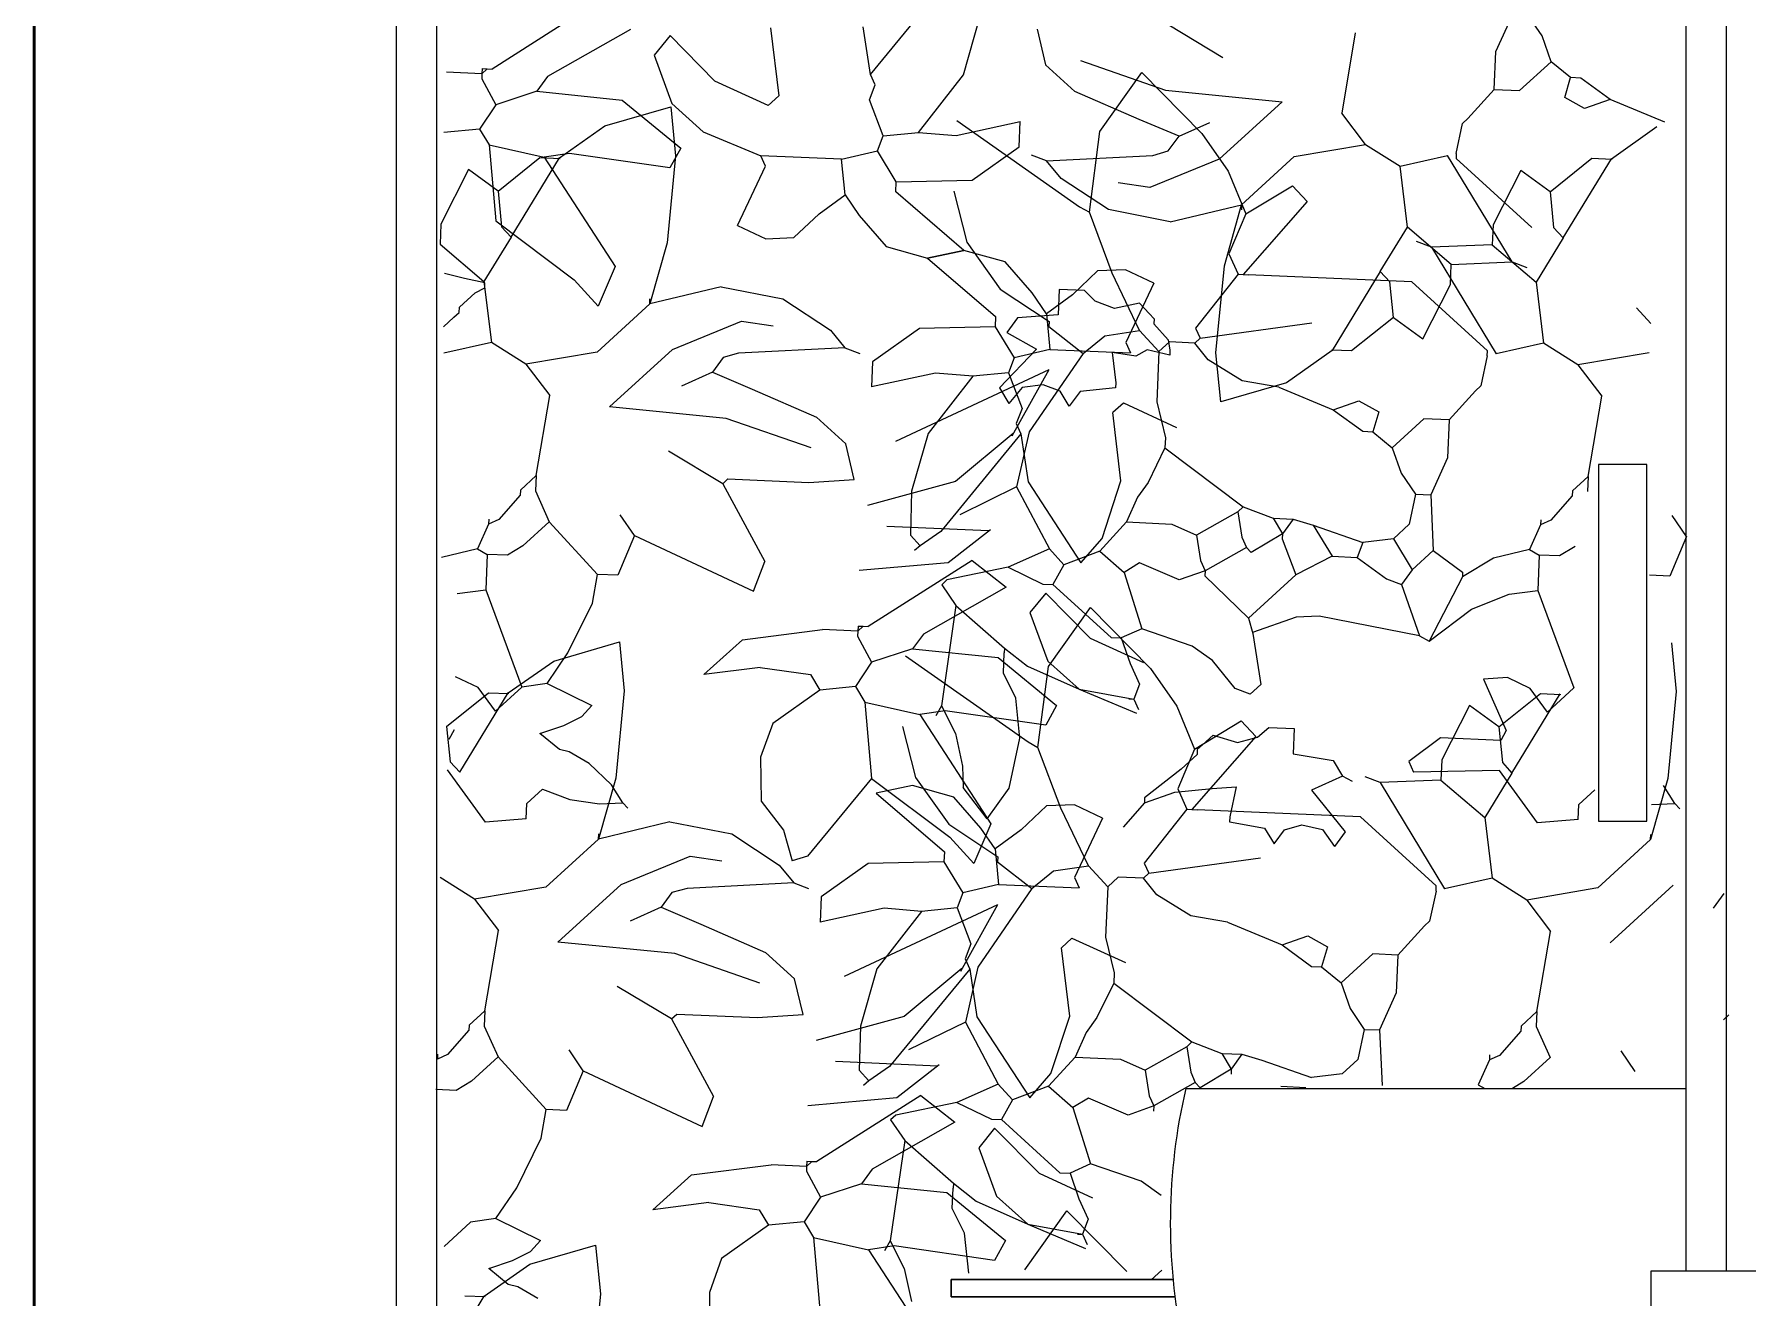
# Model space of a CAD drawing. Header units: inches. Extents: x 2960 to 8891, y 1487 to 4457.
# Drawn here: x 7860.4 to 7968.8, y 2805.9 to 2885.9 of the extents above; entities that cross this region are included whole.
import ezdxf

# ---------------------------------------------------------------- set-up
doc = ezdxf.new("R2010")
doc.units = ezdxf.units.IN
doc.header["$MEASUREMENT"] = 0
for name, color, linetype, lineweight in [('A-ELEV-PATT', 8, 'Continuous', 18), ('A-FURN', 8, 'Continuous', 20), ('A-WALL-FULL', 7, 'Continuous', 50)]:
    doc.layers.add(name, color=color, linetype=linetype, lineweight=lineweight)
doc.layers.add('VERDE_siepe', color=96, linetype='Continuous')

msp = doc.modelspace()

# ---------------------------------------------------------------- linework, layer by layer
at = {"layer": 'A-ELEV-PATT'}
for p, q in [((7962.39, 2858.64), (7959.34, 2858.64)), ((7959.34, 2858.64), (7959.34, 2836.07)), ((7962.39, 2836.07), (7962.39, 2858.64)), ((7959.34, 2836.07), (7962.39, 2836.07))]:
    msp.add_line(p, q, dxfattribs=at)
at = {"layer": 'A-FURN'}
for p, q in [((7883.32, 2733.41), (7883.32, 2943.93)), ((7967.43, 2807.62), (7967.43, 2943.93)), ((7885.87, 2733.41), (7885.87, 2941.38)), ((7964.88, 2807.62), (7964.88, 2941.38))]:
    msp.add_line(p, q, dxfattribs=at)
at = {"layer": 'A-FURN', "lineweight": 0}
for p, q in [((7918.4, 2805.97), (7918.4, 2807.07)), ((7918.4, 2807.07), (7932.45, 2807.07)), ((7918.4, 2807.07), (7918.4, 2805.97)), ((7932.45, 2807.07), (7918.4, 2807.07)), ((7932.57, 2805.97), (7918.4, 2805.97)), ((7918.4, 2805.97), (7932.57, 2805.97))]:
    msp.add_line(p, q, dxfattribs=at)
at = {"layer": 'A-FURN'}
msp.add_lwpolyline([(7964.88, 2802.83, -0.001496), (7933.07, 2803.01, -0.109257), (7933.26, 2819.16)], format="xyb", dxfattribs=at)
for points in [[(7933.26, 2819.16), (7964.88, 2819.16)], [(8015.13, 2804.71), (7962.68, 2804.71), (7962.68, 2807.62), (8015.29, 2807.62)]]:
    msp.add_lwpolyline(points, dxfattribs=at)
at = {"layer": 'A-WALL-FULL'}
msp.add_line((7860.41, 2733.41), (7860.41, 2958.69), dxfattribs=at)
at = {"layer": 'VERDE_siepe'}
for p, q in [((7913.3, 2883.3), (7918.36, 2889.47)), ((7895.95, 2887.84), (7889.37, 2883.65)), ((7952.85, 2884.76), (7953.92, 2887.11)), ((7898.11, 2886.15), (7892.87, 2883.18)), ((7906.97, 2886.27), (7907.49, 2881.95)), ((7913.3, 2883.3), (7912.84, 2886.32)), ((7919.17, 2883.28), (7920.21, 2886.93)), ((7923.83, 2886.18), (7924.37, 2883.92)), ((7932.16, 2886.46), (7935.58, 2884.39)), ((7955.78, 2885.75), (7954.88, 2887.06)), ((7900.62, 2885.77), (7899.61, 2884.54)), ((7903.45, 2882.89), (7900.62, 2885.77)), ((7943.96, 2885.94), (7943.1, 2880.87)), ((7956.35, 2884.12), (7955.78, 2885.75)), ((7899.61, 2884.54), (7900.74, 2881.47)), ((7926.22, 2882.24), (7924.37, 2883.92)), ((7926.57, 2884.19), (7931.95, 2882.32)), ((7952.75, 2882.36), (7952.85, 2884.76)), ((7954.35, 2882.29), (7956.35, 2884.12)), ((7957.58, 2883.11), (7956.35, 2884.12)), ((7888.72, 2883.36), (7886.49, 2883.46)), ((7888.72, 2883.36), (7888.71, 2883.04)), ((7888.71, 2883.04), (7889.6, 2881.4)), ((7888.74, 2883.68), (7888.72, 2883.36)), ((7889.05, 2883.66), (7888.72, 2883.36)), ((7888.74, 2883.68), (7889.05, 2883.66)), ((7889.05, 2883.66), (7889.37, 2883.65)), ((7892.87, 2883.18), (7892.19, 2882.25)), ((7906.82, 2881.34), (7903.45, 2882.89)), ((7913.59, 2882.65), (7913.3, 2883.3)), ((7916.34, 2879.65), (7919.17, 2883.28)), ((7927.8, 2879.7), (7930.46, 2883.43)), ((7930.46, 2883.43), (7934.25, 2879.58)), ((7957.21, 2881.85), (7957.58, 2883.11)), ((7958.22, 2883.08), (7957.58, 2883.11)), ((7960.08, 2881.72), (7958.22, 2883.08)), ((7892.19, 2882.25), (7889.6, 2881.4)), ((7892.19, 2882.25), (7897.6, 2881.69)), ((7897.6, 2881.69), (7901.3, 2878.65)), ((7906.82, 2881.34), (7907.49, 2881.95)), ((7913.23, 2881.7), (7913.59, 2882.65)), ((7914.09, 2879.43), (7913.23, 2881.7)), ((7930.3, 2880.47), (7926.22, 2882.24)), ((7931.95, 2882.32), (7939.33, 2881.59)), ((7951.07, 2880.52), (7952.75, 2882.36)), ((7952.75, 2882.36), (7954.35, 2882.29)), ((7958.45, 2881.16), (7957.21, 2881.85)), ((7960.08, 2881.72), (7958.45, 2881.16)), ((7963.53, 2880.29), (7960.08, 2881.72)), ((7889.6, 2881.4), (7888.57, 2879.85)), ((7896.5, 2880.06), (7900.66, 2881.26)), ((7900.66, 2881.26), (7900.96, 2878.17)), ((7900.74, 2881.47), (7902.72, 2879.69)), ((7939.33, 2881.59), (7935.34, 2877.95)), ((7944.61, 2878.88), (7943.1, 2880.87)), ((7888.57, 2879.85), (7886.32, 2879.63)), ((7888.57, 2879.85), (7889.17, 2878.86)), ((7893.62, 2878.03), (7896.5, 2880.06)), ((7902.72, 2879.69), (7906.36, 2878.17)), ((7914.09, 2879.43), (7916.34, 2879.65)), ((7916.34, 2879.65), (7918.71, 2879.46)), ((7918.71, 2879.46), (7922.76, 2880.33)), ((7918.76, 2880.4), (7926.51, 2874.94)), ((7922.69, 2878.74), (7922.76, 2880.33)), ((7927.14, 2874.6), (7927.8, 2879.7)), ((7932.81, 2879.4), (7930.3, 2880.47)), ((7932.81, 2879.4), (7934.76, 2880.27)), ((7934.25, 2879.58), (7935.91, 2877.2)), ((7950.34, 2878.31), (7950.74, 2880.21)), ((7950.74, 2880.21), (7951.07, 2880.52)), ((7960.16, 2877.98), (7963.04, 2880.01)), ((7889.17, 2878.86), (7892.65, 2878.07)), ((7889.17, 2878.86), (7889.59, 2874.05)), ((7901.3, 2878.65), (7900.61, 2877.41)), ((7911.47, 2877.95), (7913.73, 2878.49)), ((7913.73, 2878.49), (7914.09, 2879.43)), ((7914.92, 2876.52), (7913.73, 2878.49)), ((7919.72, 2876.63), (7922.69, 2878.74)), ((7931.16, 2878.19), (7932.13, 2878.47)), ((7932.13, 2878.47), (7932.81, 2879.4)), ((7940.1, 2878.12), (7944.61, 2878.88)), ((7944.61, 2878.88), (7946.79, 2877.51)), ((7889.74, 2875.93), (7892.39, 2878.05)), ((7890.57, 2873.02), (7893.62, 2878.03)), ((7892.39, 2878.05), (7893.66, 2878)), ((7894.26, 2878.32), (7892.65, 2878.07)), ((7892.65, 2878.07), (7897.14, 2871.17)), ((7900.61, 2877.41), (7894.26, 2878.32)), ((7900.96, 2878.17), (7900.43, 2872.66)), ((7904.89, 2873.76), (7906.65, 2877.52)), ((7906.65, 2877.52), (7906.36, 2878.17)), ((7911.47, 2877.95), (7906.36, 2878.17)), ((7911.69, 2875.7), (7911.47, 2877.95)), ((7924.43, 2877.84), (7923.49, 2878.21)), ((7924.43, 2877.84), (7931.16, 2878.19)), ((7925.35, 2876.73), (7924.43, 2877.84)), ((7935.34, 2877.95), (7930.97, 2876.16)), ((7936.77, 2875.07), (7940.1, 2878.12)), ((7946.79, 2877.51), (7949.79, 2878.19)), ((7947.26, 2873.65), (7946.79, 2877.51)), ((7953.88, 2871.45), (7949.79, 2878.19)), ((7950.34, 2878.31), (7950.33, 2877.99)), ((7950.33, 2877.99), (7955.12, 2873.63)), ((7956.28, 2875.88), (7958.93, 2878.01)), ((7957.11, 2872.97), (7960.16, 2877.98)), ((7958.93, 2878.01), (7960.2, 2877.95)), ((7887.88, 2877.29), (7886.13, 2873.85)), ((7889.74, 2875.93), (7887.88, 2877.29)), ((7914.89, 2875.88), (7914.92, 2876.52)), ((7914.92, 2876.52), (7919.72, 2876.63)), ((7928.35, 2874.76), (7925.35, 2876.73)), ((7930.97, 2876.16), (7928.96, 2876.46)), ((7935.91, 2877.2), (7937.04, 2874.49)), ((7937.04, 2874.49), (7939.99, 2876.27)), ((7939.99, 2876.27), (7940.91, 2875.28)), ((7954.42, 2877.24), (7952.67, 2873.8)), ((7956.28, 2875.88), (7954.42, 2877.24)), ((7889.74, 2875.93), (7889.96, 2873.68)), ((7910.04, 2874.49), (7911.69, 2875.7)), ((7911.69, 2875.7), (7912.59, 2874.38)), ((7919.21, 2872.17), (7914.89, 2875.88)), ((7918.56, 2875.93), (7919.38, 2872.7)), ((7940.91, 2875.28), (7936.87, 2870.66)), ((7956.28, 2875.88), (7956.5, 2873.64)), ((7908.44, 2872.99), (7910.04, 2874.49)), ((7912.59, 2874.38), (7914.29, 2872.42)), ((7926.51, 2874.94), (7927.14, 2874.6)), ((7928.58, 2870.75), (7927.14, 2874.6)), ((7932.25, 2873.99), (7928.35, 2874.76)), ((7932.25, 2873.99), (7936.77, 2875.07)), ((7935.68, 2871.21), (7936.77, 2875.07)), ((7937.04, 2874.49), (7935.97, 2871.97)), ((7936.77, 2875.07), (7936.76, 2874.75)), ((7886.13, 2873.85), (7886.07, 2872.57)), ((7890.57, 2873.02), (7888.85, 2870.22)), ((7889.59, 2874.05), (7894.55, 2870.32)), ((7889.96, 2873.68), (7890.57, 2873.02)), ((7904.89, 2873.76), (7906.68, 2872.91)), ((7945.54, 2870.85), (7947.26, 2873.65)), ((7950.03, 2871.29), (7947.26, 2873.65)), ((7952.67, 2873.8), (7952.61, 2872.53)), ((7956.5, 2873.64), (7957.11, 2872.97)), ((7886.07, 2872.57), (7888.85, 2870.22)), ((7900.43, 2872.66), (7899.33, 2868.8)), ((7906.68, 2872.91), (7908.44, 2872.99)), ((7914.29, 2872.42), (7916.9, 2871.69)), ((7919.21, 2872.17), (7916.9, 2871.69)), ((7916.9, 2871.69), (7919.21, 2872.17)), ((7921.82, 2871.45), (7919.21, 2872.17)), ((7919.38, 2872.7), (7921.49, 2869.73)), ((7935.97, 2871.97), (7936.55, 2870.67)), ((7948.77, 2872.38), (7947.83, 2872.74)), ((7952.61, 2872.53), (7948.77, 2872.38)), ((7948.77, 2872.38), (7952.86, 2865.63)), ((7952.61, 2872.53), (7955.39, 2870.17)), ((7957.11, 2872.97), (7955.39, 2870.17)), ((7897.14, 2871.17), (7896.07, 2868.65)), ((7916.9, 2871.69), (7921.21, 2867.99)), ((7923.52, 2869.49), (7921.82, 2871.45)), ((7927.66, 2870.88), (7926.07, 2869.38)), ((7929.43, 2870.96), (7927.66, 2870.88)), ((7931.21, 2870.11), (7929.43, 2870.96)), ((7935.14, 2865.7), (7935.68, 2871.21)), ((7945.54, 2870.85), (7942.49, 2865.84)), ((7946.15, 2870.19), (7945.54, 2870.85)), ((7949.98, 2870.02), (7950.03, 2871.29)), ((7950.03, 2871.29), (7953.88, 2871.45)), ((7953.88, 2871.45), (7954.82, 2871.09)), ((7887.62, 2870.41), (7886.35, 2870.72)), ((7888.91, 2870.13), (7887.62, 2870.41)), ((7888.3, 2869.49), (7888.9, 2869.81)), ((7888.85, 2870.22), (7889.32, 2866.36)), ((7888.9, 2869.81), (7888.91, 2870.13)), ((7894.55, 2870.32), (7896.07, 2868.65)), ((7903.85, 2869.88), (7899.33, 2868.8)), ((7903.85, 2869.88), (7907.76, 2869.11)), ((7930.32, 2867.11), (7928.58, 2870.75)), ((7931.21, 2870.11), (7929.45, 2866.35)), ((7936.55, 2870.67), (7933.85, 2867.27)), ((7936.55, 2870.67), (7936.87, 2870.66)), ((7936.87, 2870.66), (7937.19, 2870.64)), ((7947.53, 2870.19), (7937.19, 2870.64)), ((7946.37, 2867.94), (7946.15, 2870.19)), ((7952.32, 2865.83), (7947.53, 2870.19)), ((7948.23, 2866.58), (7949.98, 2870.02)), ((7955.39, 2870.17), (7955.86, 2866.31)), ((7887.3, 2868.58), (7888.3, 2869.49)), ((7899.33, 2868.8), (7896, 2865.75)), ((7899.33, 2868.8), (7899.35, 2869.12)), ((7907.76, 2869.11), (7910.76, 2867.14)), ((7921.49, 2869.73), (7924.6, 2867.68)), ((7924.42, 2868.17), (7923.52, 2869.49)), ((7926.07, 2869.38), (7924.42, 2868.17)), ((7925.24, 2869.71), (7925.17, 2868.11)), ((7926.83, 2869.64), (7925.24, 2869.71)), ((7927.51, 2868.97), (7926.83, 2869.64)), ((7928.74, 2868.51), (7927.51, 2868.97)), ((7930.31, 2868.85), (7928.74, 2868.51)), ((7930.92, 2868.18), (7930.31, 2868.85)), ((7886.95, 2867.95), (7886.29, 2867.34)), ((7886.95, 2867.95), (7887.28, 2868.26)), ((7887.28, 2868.26), (7887.3, 2868.58)), ((7900.77, 2865.92), (7905.14, 2867.7)), ((7905.14, 2867.7), (7907.14, 2867.41)), ((7921.21, 2867.99), (7921.19, 2867.35)), ((7922.6, 2867.91), (7921.92, 2866.98)), ((7925.17, 2868.11), (7922.6, 2867.91)), ((7924.42, 2868.17), (7924.64, 2865.92)), ((7924.6, 2867.68), (7924.58, 2867.36)), ((7930.92, 2868.18), (7931.23, 2867.85)), ((7931.23, 2867.85), (7931.22, 2867.53)), ((7934.14, 2866.62), (7941.21, 2867.59)), ((7946.37, 2867.94), (7943.72, 2865.82)), ((7946.37, 2867.94), (7948.23, 2866.58)), ((7962.65, 2867.55), (7961.74, 2868.55)), ((7910.76, 2867.14), (7911.68, 2866.02)), ((7916.39, 2867.24), (7913.42, 2865.13)), ((7921.19, 2867.35), (7916.39, 2867.24)), ((7921.19, 2867.35), (7922.38, 2865.38)), ((7921.92, 2866.98), (7923.79, 2865.94)), ((7924.58, 2867.36), (7926.75, 2865.66)), ((7926.75, 2865.66), (7928.12, 2866.77)), ((7928.12, 2866.77), (7930.32, 2867.11)), ((7930.32, 2867.11), (7931.54, 2865.78)), ((7931.22, 2867.53), (7932.13, 2866.53)), ((7932.13, 2866.53), (7932.24, 2865.87)), ((7934.14, 2866.62), (7933.81, 2866.32)), ((7933.85, 2867.27), (7934.14, 2866.62)), ((7889.32, 2866.36), (7886.32, 2865.68)), ((7891.5, 2864.99), (7889.32, 2866.36)), ((7896, 2865.75), (7891.5, 2864.99)), ((7896.78, 2862.28), (7900.77, 2865.92)), ((7904.95, 2865.68), (7903.98, 2865.4)), ((7911.68, 2866.02), (7904.95, 2865.68)), ((7911.68, 2866.02), (7912.62, 2865.66)), ((7923.79, 2865.94), (7921.45, 2863.48)), ((7924.64, 2865.92), (7922.38, 2865.38)), ((7926.75, 2865.66), (7923.33, 2860.7)), ((7924.64, 2865.92), (7929.74, 2865.7)), ((7928.58, 2865.73), (7928.81, 2863.8)), ((7930.08, 2865.48), (7928.58, 2865.73)), ((7929.45, 2866.35), (7929.74, 2865.7)), ((7930.79, 2865.89), (7930.08, 2865.48)), ((7932.22, 2865.55), (7930.79, 2865.89)), ((7931.54, 2865.78), (7931.41, 2862.59)), ((7932.21, 2866.39), (7931.54, 2865.78)), ((7933.81, 2866.32), (7932.21, 2866.39)), ((7932.24, 2865.87), (7932.22, 2865.55)), ((7934.65, 2865.26), (7933.81, 2866.32)), ((7935.45, 2862.61), (7935.14, 2865.7)), ((7942.49, 2865.84), (7939.61, 2863.81)), ((7943.72, 2865.82), (7942.45, 2865.87)), ((7952.31, 2865.51), (7951.91, 2863.61)), ((7952.31, 2865.51), (7952.32, 2865.83)), ((7955.86, 2866.31), (7952.86, 2865.63)), ((7958.04, 2864.94), (7955.86, 2866.31)), ((7962.54, 2865.7), (7958.04, 2864.94)), ((7891.5, 2864.99), (7893.01, 2863)), ((7903.3, 2864.47), (7901.34, 2863.6)), ((7903.98, 2865.4), (7903.3, 2864.47)), ((7903.3, 2864.47), (7905.81, 2863.4)), ((7913.42, 2865.13), (7913.35, 2863.54)), ((7917.4, 2864.41), (7913.35, 2863.54)), ((7914.89, 2860.12), (7924.59, 2864.64)), ((7919.77, 2864.22), (7917.4, 2864.41)), ((7922.02, 2864.44), (7919.77, 2864.22)), ((7922.38, 2865.38), (7922.02, 2864.44)), ((7922.02, 2864.44), (7922.88, 2862.17)), ((7922.25, 2860.44), (7924.59, 2864.64)), ((7936.8, 2863.93), (7934.65, 2865.26)), ((7958.04, 2864.94), (7959.55, 2862.96)), ((7905.81, 2863.4), (7909.89, 2861.63)), ((7919.77, 2864.22), (7916.94, 2860.59)), ((7921.45, 2863.48), (7922.05, 2862.5)), ((7922.9, 2863.5), (7922.05, 2862.5)), ((7924.22, 2863.67), (7922.9, 2863.5)), ((7925.29, 2863.28), (7924.22, 2863.67)), ((7925.87, 2862.33), (7925.29, 2863.28)), ((7926.55, 2863.26), (7925.87, 2862.33)), ((7928.8, 2863.48), (7926.55, 2863.26)), ((7928.81, 2863.8), (7928.8, 2863.48)), ((7939.61, 2863.81), (7935.45, 2862.61)), ((7939.12, 2863.53), (7936.8, 2863.93)), ((7939.12, 2863.53), (7942.57, 2862.1)), ((7951.57, 2863.3), (7949.89, 2861.46)), ((7951.91, 2863.61), (7951.57, 2863.3)), ((7892.15, 2857.93), (7893.01, 2863)), ((7904.16, 2861.55), (7896.78, 2862.28)), ((7929.29, 2862.52), (7928.62, 2861.92)), ((7929.29, 2862.53), (7932.66, 2860.98)), ((7931.41, 2862.59), (7931.95, 2860.32)), ((7942.57, 2862.1), (7944.19, 2862.67)), ((7944.19, 2862.67), (7945.44, 2861.97)), ((7958.69, 2857.88), (7959.55, 2862.96)), ((7909.54, 2859.68), (7904.16, 2861.55)), ((7909.89, 2861.63), (7911.73, 2859.95)), ((7922.88, 2862.17), (7922.52, 2861.22)), ((7922.52, 2861.22), (7922.81, 2860.57)), ((7929.14, 2857.6), (7928.62, 2861.92)), ((7942.57, 2862.1), (7944.43, 2860.74)), ((7945.44, 2861.97), (7945.07, 2860.71)), ((7948.3, 2861.53), (7946.3, 2859.7)), ((7949.89, 2861.46), (7948.3, 2861.53)), ((7949.89, 2861.46), (7949.8, 2859.06)), ((7916.94, 2860.59), (7915.9, 2856.94)), ((7922.81, 2860.57), (7917.74, 2854.4)), ((7922.32, 2860.59), (7918.67, 2857.56)), ((7923.33, 2860.7), (7922.54, 2857.22)), ((7922.81, 2860.57), (7923.26, 2857.54)), ((7931.95, 2860.32), (7931.92, 2859.69)), ((7944.43, 2860.74), (7945.07, 2860.71)), ((7945.07, 2860.71), (7946.3, 2859.7)), ((7903.95, 2857.41), (7900.52, 2859.48)), ((7912.27, 2857.69), (7911.73, 2859.95)), ((7931.92, 2859.69), (7930.86, 2857.5)), ((7931.92, 2859.69), (7936.87, 2855.96)), ((7946.3, 2859.7), (7946.87, 2858.08)), ((7949.8, 2859.06), (7948.73, 2856.72)), ((7892.15, 2857.93), (7891.15, 2857.01)), ((7892.15, 2857.93), (7892.11, 2856.97)), ((7946.87, 2858.08), (7947.77, 2856.76)), ((7958.69, 2857.88), (7957.69, 2856.97)), ((7958.69, 2857.88), (7958.65, 2856.92)), ((7891.15, 2857.01), (7891.13, 2856.69)), ((7892.11, 2856.97), (7892.98, 2855.01)), ((7903.95, 2857.41), (7904.28, 2857.72)), ((7903.95, 2857.41), (7906.61, 2852.5)), ((7904.28, 2857.72), (7909.39, 2857.49)), ((7909.39, 2857.49), (7912.27, 2857.69)), ((7918.67, 2857.56), (7913.11, 2856.05)), ((7915.9, 2856.94), (7915.82, 2854.16)), ((7922.54, 2857.22), (7918.95, 2855.46)), ((7922.54, 2857.22), (7924.61, 2853.29)), ((7923.26, 2857.54), (7926.61, 2852.41)), ((7927.95, 2853.95), (7929.14, 2857.6)), ((7930.86, 2857.5), (7930.18, 2856.57)), ((7947.77, 2856.76), (7947.37, 2854.86)), ((7947.77, 2856.76), (7948.73, 2856.72)), ((7957.69, 2856.97), (7957.67, 2856.65)), ((7891.13, 2856.69), (7889.79, 2855.15)), ((7930.18, 2856.57), (7929.48, 2855)), ((7936.87, 2855.96), (7936.54, 2855.65)), ((7936.87, 2855.96), (7938.76, 2855.23)), ((7948.73, 2856.72), (7948.89, 2853.19)), ((7957.67, 2856.65), (7956.33, 2855.11)), ((7889.14, 2854.86), (7888.43, 2853.3)), ((7889.15, 2855.18), (7889.14, 2854.86)), ((7889.79, 2855.15), (7889.14, 2854.86)), ((7892.98, 2855.01), (7891.31, 2853.49)), ((7892.98, 2855.01), (7896.03, 2851.68)), ((7898.37, 2854.14), (7897.47, 2855.46)), ((7920.77, 2854.43), (7914.33, 2854.71)), ((7929.48, 2855), (7927.8, 2853.15)), ((7929.48, 2855), (7932.35, 2854.87)), ((7932.35, 2854.87), (7933.92, 2854.17)), ((7936.54, 2855.65), (7933.92, 2854.17)), ((7936.54, 2855.65), (7936.79, 2854.04)), ((7938.76, 2855.23), (7939.35, 2854.25)), ((7938.76, 2855.23), (7940.03, 2855.18)), ((7940.03, 2855.18), (7939.35, 2854.25)), ((7940.03, 2855.18), (7941.29, 2854.8)), ((7941.29, 2854.8), (7944.44, 2853.71)), ((7941.29, 2854.8), (7942.49, 2852.83)), ((7947.37, 2854.86), (7946.37, 2853.94)), ((7955.68, 2854.81), (7954.97, 2853.25)), ((7955.69, 2855.13), (7955.68, 2854.81)), ((7956.33, 2855.11), (7955.68, 2854.81)), ((7964.91, 2854.09), (7964.01, 2855.41)), ((7898.37, 2854.14), (7897.31, 2851.63)), ((7898.37, 2854.14), (7905.89, 2850.62)), ((7915.82, 2854.16), (7916.43, 2853.5)), ((7917.74, 2854.4), (7916.43, 2853.5)), ((7918.21, 2852.43), (7920.88, 2854.52)), ((7926.61, 2852.41), (7927.95, 2853.95)), ((7933.92, 2854.17), (7934.16, 2852.56)), ((7936.79, 2854.04), (7937.08, 2853.39)), ((7939.35, 2854.25), (7937.38, 2853.06)), ((7939.35, 2854.25), (7939.34, 2853.93)), ((7939.34, 2853.93), (7940.2, 2851.65)), ((7944.44, 2853.71), (7944.08, 2852.76)), ((7946.37, 2853.94), (7944.44, 2853.71)), ((7946.37, 2853.94), (7947.56, 2851.97)), ((7964.91, 2854.09), (7963.85, 2851.58)), ((7888.43, 2853.3), (7886.17, 2852.75)), ((7888.43, 2853.3), (7889.05, 2852.95)), ((7889.05, 2852.95), (7888.96, 2850.71)), ((7890.33, 2852.89), (7889.05, 2852.95)), ((7891.31, 2853.49), (7890.33, 2852.89)), ((7905.89, 2850.62), (7906.61, 2852.5)), ((7912.57, 2851.94), (7918.21, 2852.43)), ((7919.72, 2852.57), (7913.15, 2848.38)), ((7916.43, 2853.5), (7916.09, 2853.19)), ((7919.72, 2852.57), (7921.88, 2850.88)), ((7924.61, 2853.29), (7922, 2852.13)), ((7924.61, 2853.29), (7925.52, 2852.29)), ((7927.8, 2853.15), (7925.52, 2852.29)), ((7927.8, 2853.15), (7929.34, 2851.81)), ((7934.16, 2852.56), (7934.46, 2851.9)), ((7937.08, 2853.39), (7934.46, 2851.9)), ((7937.38, 2853.06), (7937.08, 2853.39)), ((7942.49, 2852.83), (7940.2, 2851.65)), ((7942.49, 2852.83), (7944.08, 2852.76)), ((7944.08, 2852.76), (7945.94, 2851.4)), ((7948.89, 2853.19), (7947.56, 2851.97)), ((7948.89, 2853.19), (7950.75, 2851.83)), ((7952.71, 2852.71), (7950.74, 2851.52)), ((7954.97, 2853.25), (7952.71, 2852.71)), ((7954.97, 2853.25), (7955.59, 2852.9)), ((7955.59, 2852.9), (7955.5, 2850.67)), ((7956.87, 2852.85), (7955.59, 2852.9)), ((7957.86, 2853.44), (7956.87, 2852.85)), ((7895.71, 2849.86), (7896.03, 2851.68)), ((7897.31, 2851.63), (7896.03, 2851.68)), ((7918.13, 2851.34), (7917.8, 2851.03)), ((7922, 2852.13), (7918.13, 2851.34)), ((7922, 2852.13), (7924.19, 2851.07)), ((7925.52, 2852.29), (7924.83, 2851.05)), ((7930.32, 2852.41), (7929.34, 2851.81)), ((7929.34, 2851.81), (7930.46, 2848.24)), ((7932.83, 2851.34), (7930.32, 2852.41)), ((7934.46, 2851.9), (7932.83, 2851.34)), ((7934.46, 2851.9), (7934.44, 2851.59)), ((7934.44, 2851.59), (7937.2, 2848.91)), ((7940.2, 2851.65), (7937.2, 2848.91)), ((7945.94, 2851.4), (7946.88, 2851.04)), ((7947.56, 2851.97), (7946.88, 2851.04)), ((7950.74, 2851.52), (7948.64, 2847.45)), ((7950.75, 2851.83), (7950.74, 2851.52)), ((7963.85, 2851.58), (7962.57, 2851.64)), ((7887.16, 2850.48), (7888.96, 2850.71)), ((7888.96, 2850.71), (7891.24, 2844.54)), ((7921.88, 2850.88), (7916.64, 2847.91)), ((7917.8, 2851.03), (7918.7, 2849.72)), ((7924.39, 2850.5), (7923.38, 2849.27)), ((7924.19, 2851.07), (7924.83, 2851.05)), ((7927.22, 2847.62), (7924.39, 2850.5)), ((7924.83, 2851.05), (7928.52, 2847.69)), ((7946.88, 2851.04), (7948.02, 2847.8)), ((7951.32, 2849.49), (7953.7, 2850.44)), ((7953.7, 2850.44), (7955.5, 2850.67)), ((7955.5, 2850.67), (7957.78, 2844.5)), ((7894.16, 2846.73), (7895.71, 2849.86)), ((7918.7, 2849.72), (7917.78, 2843.36)), ((7918.7, 2849.72), (7921.78, 2847.02)), ((7923.38, 2849.27), (7924.51, 2846.2)), ((7924.56, 2845.85), (7927.22, 2849.58)), ((7927.22, 2849.58), (7931.01, 2845.72)), ((7948.64, 2847.45), (7951.32, 2849.49)), ((7905.21, 2847.54), (7910.26, 2848.19)), ((7912.49, 2848.09), (7910.26, 2848.19)), ((7912.49, 2848.09), (7912.48, 2847.77)), ((7912.51, 2848.41), (7912.49, 2848.09)), ((7912.83, 2848.4), (7912.49, 2848.09)), ((7912.51, 2848.41), (7912.83, 2848.4)), ((7912.83, 2848.4), (7913.15, 2848.38)), ((7930.46, 2848.24), (7929.16, 2847.66)), ((7933.65, 2847.15), (7930.46, 2848.24)), ((7937.2, 2848.91), (7937.48, 2847.94)), ((7940.23, 2848.97), (7937.46, 2848.01)), ((7941.68, 2849.03), (7940.23, 2848.97)), ((7948.02, 2847.8), (7941.68, 2849.03)), ((7893.26, 2846.2), (7897.42, 2847.41)), ((7897.42, 2847.41), (7897.72, 2844.32)), ((7902.76, 2845.34), (7905.21, 2847.54)), ((7912.48, 2847.77), (7913.37, 2846.13)), ((7916.64, 2847.91), (7915.96, 2846.98)), ((7921.78, 2847.02), (7921.76, 2846.71)), ((7921.78, 2847.02), (7923.22, 2845.88)), ((7930.59, 2846.08), (7927.22, 2847.62)), ((7928.52, 2847.69), (7929.16, 2847.66)), ((7929.16, 2847.66), (7929.73, 2846.04)), ((7934.92, 2846.23), (7933.65, 2847.15)), ((7937.48, 2847.94), (7937.98, 2844.72)), ((7948.02, 2847.8), (7948.64, 2847.45)), ((7963.96, 2847.36), (7964.26, 2844.27)), ((7890.38, 2844.18), (7893.26, 2846.2)), ((7892.85, 2844.79), (7894.16, 2846.73)), ((7913.37, 2846.13), (7912.34, 2844.58)), ((7915.96, 2846.98), (7913.37, 2846.13)), ((7915.52, 2846.54), (7923.27, 2841.09)), ((7915.96, 2846.98), (7921.37, 2846.43)), ((7921.37, 2846.43), (7925.07, 2843.39)), ((7921.71, 2845.43), (7921.76, 2846.71)), ((7924.51, 2846.2), (7926.49, 2844.43)), ((7929.73, 2846.04), (7930.31, 2844.74)), ((7936.37, 2844.47), (7934.92, 2846.23)), ((7888.49, 2844.52), (7887.05, 2845.2)), ((7906.32, 2845.8), (7902.76, 2845.34)), ((7906.32, 2845.8), (7909.5, 2845.34)), ((7909.5, 2845.34), (7910.09, 2844.36)), ((7922.48, 2843.86), (7921.71, 2845.43)), ((7923.22, 2845.88), (7926.49, 2844.43)), ((7923.89, 2840.74), (7924.56, 2845.85)), ((7931.01, 2845.72), (7932.67, 2843.34)), ((7953.59, 2845.15), (7952.06, 2845.06)), ((7952.06, 2845.06), (7953.51, 2841.81)), ((7955.03, 2844.47), (7953.59, 2845.15)), ((7886.49, 2842.07), (7889.14, 2844.2)), ((7887.33, 2839.16), (7890.38, 2844.18)), ((7889.58, 2843.02), (7888.49, 2844.52)), ((7889.14, 2844.2), (7890.42, 2844.14)), ((7891.24, 2844.54), (7889.58, 2843.02)), ((7892.85, 2844.79), (7891.24, 2844.54)), ((7892.85, 2844.79), (7895.67, 2843.39)), ((7897.72, 2844.32), (7897.19, 2838.8)), ((7910.09, 2844.36), (7907.13, 2842.25)), ((7912.34, 2844.58), (7910.09, 2844.36)), ((7912.34, 2844.58), (7912.94, 2843.6)), ((7922.75, 2841.33), (7922.48, 2843.86)), ((7926.49, 2844.43), (7930.13, 2842.9)), ((7926.49, 2844.43), (7929.95, 2843.79)), ((7929.63, 2843.81), (7929.95, 2843.79)), ((7930.31, 2844.74), (7929.95, 2843.79)), ((7929.95, 2843.79), (7930.24, 2843.14)), ((7937.31, 2844.11), (7936.37, 2844.47)), ((7937.98, 2844.72), (7937.31, 2844.11)), ((7953.04, 2842.03), (7955.68, 2844.15)), ((7953.87, 2839.11), (7956.92, 2844.13)), ((7956.12, 2842.97), (7955.03, 2844.47)), ((7955.68, 2844.15), (7956.96, 2844.09)), ((7957.78, 2844.5), (7956.12, 2842.97)), ((7964.26, 2844.27), (7963.73, 2838.76)), ((7893.9, 2842.13), (7895.04, 2842.7)), ((7895.04, 2842.7), (7895.67, 2843.39)), ((7912.94, 2843.6), (7916.42, 2842.81)), ((7912.94, 2843.6), (7913.37, 2838.78)), ((7918.03, 2843.05), (7916.42, 2842.81)), ((7916.42, 2842.81), (7920.91, 2835.9)), ((7917.78, 2843.36), (7917.44, 2842.74)), ((7917.78, 2843.36), (7918.67, 2841.62)), ((7924.38, 2842.14), (7918.03, 2843.05)), ((7925.07, 2843.39), (7924.38, 2842.14)), ((7932.67, 2843.34), (7933.8, 2840.63)), ((7951.18, 2843.39), (7949.43, 2839.95)), ((7953.04, 2842.03), (7951.18, 2843.39)), ((7886.49, 2842.07), (7886.72, 2839.83)), ((7886.97, 2841.85), (7886.62, 2841.23)), ((7892.39, 2841.62), (7893.9, 2842.13)), ((7893.63, 2840.6), (7892.39, 2841.62)), ((7907.13, 2842.25), (7906.35, 2840.11)), ((7915.32, 2842.07), (7916.14, 2838.84)), ((7918.67, 2841.62), (7919.12, 2839.54)), ((7933.8, 2840.63), (7936.75, 2842.42)), ((7936.75, 2842.42), (7937.67, 2841.42)), ((7937.77, 2841.39), (7938.5, 2842)), ((7938.5, 2842), (7940.09, 2841.93)), ((7940.09, 2841.93), (7940.02, 2840.33)), ((7953.04, 2842.03), (7953.26, 2839.78)), ((7953.51, 2841.81), (7953.16, 2841.18)), ((7894.24, 2840.46), (7893.63, 2840.6)), ((7922.07, 2838.15), (7922.75, 2841.33)), ((7923.27, 2841.09), (7923.89, 2840.74)), ((7925.34, 2836.9), (7923.89, 2840.74)), ((7933.8, 2840.63), (7932.73, 2838.12)), ((7937.67, 2841.42), (7933.63, 2836.8)), ((7933.96, 2840.6), (7933.95, 2840.28)), ((7934.3, 2840.9), (7933.96, 2840.6)), ((7934.3, 2840.9), (7934.96, 2841.51)), ((7934.96, 2841.51), (7936.5, 2841.04)), ((7936.5, 2841.04), (7937.77, 2841.39)), ((7949.34, 2841.35), (7947.35, 2839.84)), ((7953.16, 2841.18), (7949.34, 2841.35)), ((7886.72, 2839.83), (7887.33, 2839.16)), ((7895.5, 2839.72), (7894.24, 2840.46)), ((7896.91, 2838.37), (7895.5, 2839.72)), ((7906.35, 2840.11), (7906.38, 2837.34)), ((7919.12, 2839.54), (7919.16, 2838.19)), ((7933.95, 2840.28), (7932.95, 2839.36)), ((7940.02, 2840.33), (7942.56, 2839.9)), ((7942.56, 2839.9), (7943.16, 2838.92)), ((7947.35, 2839.84), (7947.64, 2839.18)), ((7949.43, 2839.95), (7949.37, 2838.67)), ((7953.26, 2839.78), (7953.87, 2839.11)), ((7888.95, 2836.01), (7886.54, 2839.31)), ((7897.19, 2838.8), (7896.09, 2834.94)), ((7897.64, 2837.23), (7896.91, 2838.37)), ((7913.37, 2838.78), (7909.32, 2833.85)), ((7913.37, 2838.78), (7918.32, 2835.05)), ((7916.14, 2838.84), (7918.25, 2835.87)), ((7932.95, 2839.36), (7930.63, 2837.55)), ((7943.16, 2838.92), (7941.2, 2838.04)), ((7943.78, 2838.57), (7943.16, 2838.92)), ((7945.53, 2838.52), (7944.59, 2838.88)), ((7949.37, 2838.67), (7945.53, 2838.52)), ((7945.53, 2838.52), (7949.61, 2831.78)), ((7953.08, 2839.27), (7947.64, 2839.18)), ((7949.37, 2838.67), (7952.15, 2836.31)), ((7953.87, 2839.11), (7952.15, 2836.31)), ((7955.49, 2835.97), (7953.08, 2839.27)), ((7963.73, 2838.76), (7962.63, 2834.9)), ((7891.56, 2837.18), (7892.56, 2838.09)), ((7892.56, 2838.09), (7894.29, 2837.44)), ((7894.29, 2837.44), (7896.15, 2837.17)), ((7906.38, 2837.34), (7907.79, 2835.51)), ((7915.96, 2838.32), (7913.66, 2837.84)), ((7913.66, 2837.84), (7917.97, 2834.14)), ((7918.57, 2837.59), (7915.96, 2838.32)), ((7920.28, 2835.63), (7918.57, 2837.59)), ((7920.67, 2836.21), (7919.16, 2838.19)), ((7920.67, 2836.21), (7922.07, 2838.15)), ((7930.62, 2837.23), (7932.54, 2837.9)), ((7930.63, 2837.55), (7930.62, 2837.23)), ((7932.54, 2837.9), (7934.9, 2838.14)), ((7932.73, 2838.12), (7933.31, 2836.82)), ((7934.9, 2838.14), (7936.42, 2838.25)), ((7936.42, 2838.25), (7936.02, 2836.35)), ((7941.2, 2838.04), (7943.32, 2835.4)), ((7958.1, 2837.13), (7959.1, 2838.05)), ((7964.18, 2837.18), (7963.45, 2838.33)), ((7891.52, 2836.22), (7888.95, 2836.01)), ((7891.52, 2836.22), (7891.56, 2837.18)), ((7896.15, 2837.17), (7897.64, 2837.23)), ((7897.64, 2837.23), (7897.94, 2836.9)), ((7924.42, 2837.03), (7922.83, 2835.52)), ((7926.19, 2837.1), (7924.42, 2837.03)), ((7927.08, 2833.25), (7925.34, 2836.9)), ((7927.97, 2836.26), (7926.19, 2837.1)), ((7927.97, 2836.26), (7926.21, 2832.5)), ((7930.62, 2837.23), (7929.27, 2835.69)), ((7933.31, 2836.82), (7930.61, 2833.42)), ((7933.31, 2836.82), (7933.63, 2836.8)), ((7933.63, 2836.8), (7933.95, 2836.79)), ((7944.28, 2836.34), (7933.95, 2836.79)), ((7936.02, 2836.35), (7936, 2836.03)), ((7949.08, 2831.97), (7944.28, 2836.34)), ((7952.15, 2836.31), (7952.62, 2832.46)), ((7958.06, 2836.17), (7955.49, 2835.97)), ((7958.06, 2836.17), (7958.1, 2837.13)), ((7962.69, 2837.13), (7964.18, 2837.18)), ((7964.18, 2837.18), (7964.48, 2836.85)), ((7900.61, 2836.03), (7896.09, 2834.94)), ((7896.09, 2834.94), (7896.11, 2835.26)), ((7900.61, 2836.03), (7904.52, 2835.26)), ((7904.52, 2835.26), (7907.52, 2833.28)), ((7907.79, 2835.51), (7908.34, 2833.57)), ((7918.25, 2835.87), (7921.35, 2833.82)), ((7920.91, 2835.9), (7919.84, 2833.39)), ((7921.18, 2834.32), (7920.28, 2835.63)), ((7922.83, 2835.52), (7921.18, 2834.32)), ((7936, 2836.03), (7938.22, 2835.62)), ((7938.22, 2835.62), (7938.82, 2834.63)), ((7938.82, 2834.63), (7939.48, 2835.53)), ((7939.48, 2835.53), (7940.58, 2835.83)), ((7940.58, 2835.83), (7941.88, 2835.54)), ((7941.88, 2835.54), (7942.64, 2834.47)), ((7943.32, 2835.4), (7942.64, 2834.47)), ((7962.63, 2834.9), (7962.65, 2835.22)), ((7896.09, 2834.94), (7892.76, 2831.89)), ((7917.97, 2834.14), (7917.94, 2833.5)), ((7918.32, 2835.05), (7919.84, 2833.39)), ((7921.18, 2834.32), (7921.4, 2832.07)), ((7962.63, 2834.9), (7959.3, 2831.85)), ((7897.53, 2832.06), (7901.9, 2833.85)), ((7901.9, 2833.85), (7903.9, 2833.56)), ((7907.52, 2833.28), (7908.44, 2832.17)), ((7909.32, 2833.85), (7908.34, 2833.57)), ((7913.15, 2833.39), (7910.18, 2831.28)), ((7917.94, 2833.5), (7913.15, 2833.39)), ((7917.94, 2833.5), (7919.14, 2831.53)), ((7921.35, 2833.82), (7921.34, 2833.5)), ((7921.34, 2833.5), (7923.5, 2831.81)), ((7923.5, 2831.81), (7924.87, 2832.92)), ((7924.87, 2832.92), (7927.08, 2833.25)), ((7927.08, 2833.25), (7928.3, 2831.92)), ((7930.61, 2833.42), (7930.9, 2832.77)), ((7930.9, 2832.77), (7937.97, 2833.74)), ((7888.25, 2831.13), (7886.08, 2832.5)), ((7892.76, 2831.89), (7888.25, 2831.13)), ((7893.53, 2828.42), (7897.53, 2832.06)), ((7908.44, 2832.17), (7901.71, 2831.82)), ((7908.44, 2832.17), (7909.38, 2831.81)), ((7921.4, 2832.07), (7919.14, 2831.53)), ((7921.4, 2832.07), (7926.5, 2831.85)), ((7926.21, 2832.5), (7926.5, 2831.85)), ((7928.3, 2831.92), (7928.16, 2828.73)), ((7928.97, 2832.53), (7928.3, 2831.92)), ((7930.56, 2832.46), (7928.97, 2832.53)), ((7930.9, 2832.77), (7930.56, 2832.46)), ((7931.41, 2831.4), (7930.56, 2832.46)), ((7949.07, 2831.65), (7949.08, 2831.97)), ((7952.62, 2832.46), (7949.61, 2831.78)), ((7954.8, 2831.08), (7952.62, 2832.46)), ((7959.3, 2831.85), (7954.8, 2831.08)), ((7960.08, 2828.38), (7964.07, 2832.02)), ((7888.25, 2831.13), (7889.77, 2829.15)), ((7900.74, 2831.55), (7900.06, 2830.62)), ((7901.71, 2831.82), (7900.74, 2831.55)), ((7910.18, 2831.28), (7910.11, 2829.68)), ((7911.65, 2826.27), (7921.35, 2830.79)), ((7919.14, 2831.53), (7918.78, 2830.58)), ((7919.01, 2826.59), (7921.35, 2830.79)), ((7923.5, 2831.81), (7920.09, 2826.84)), ((7933.56, 2830.08), (7931.41, 2831.4)), ((7949.07, 2831.65), (7948.66, 2829.75)), ((7954.8, 2831.08), (7956.31, 2829.1)), ((7967.28, 2831.5), (7966.6, 2830.57)), ((7900.06, 2830.62), (7898.1, 2829.74)), ((7900.06, 2830.62), (7902.57, 2829.55)), ((7914.16, 2830.56), (7910.11, 2829.68)), ((7916.53, 2830.36), (7913.7, 2826.73)), ((7916.53, 2830.36), (7914.16, 2830.56)), ((7918.78, 2830.58), (7916.53, 2830.36)), ((7918.78, 2830.58), (7919.64, 2828.31)), ((7935.88, 2829.67), (7933.56, 2830.08)), ((7935.88, 2829.67), (7939.33, 2828.24)), ((7948.66, 2829.75), (7948.33, 2829.45)), ((7888.91, 2824.07), (7889.77, 2829.15)), ((7902.57, 2829.55), (7906.65, 2827.77)), ((7926.04, 2828.67), (7925.38, 2828.06)), ((7926.04, 2828.67), (7929.42, 2827.12)), ((7928.16, 2828.73), (7928.7, 2826.47)), ((7939.33, 2828.24), (7940.95, 2828.81)), ((7940.95, 2828.81), (7942.2, 2828.12)), ((7948.33, 2829.45), (7946.65, 2827.6)), ((7955.45, 2824.02), (7956.31, 2829.1)), ((7900.92, 2827.69), (7893.53, 2828.42)), ((7906.3, 2825.82), (7900.92, 2827.69)), ((7906.65, 2827.77), (7908.49, 2826.09)), ((7919.64, 2828.31), (7919.28, 2827.37)), ((7925.9, 2823.74), (7925.38, 2828.06)), ((7939.33, 2828.24), (7941.19, 2826.88)), ((7942.2, 2828.12), (7941.83, 2826.86)), ((7945.06, 2827.67), (7943.06, 2825.84)), ((7946.65, 2827.6), (7945.06, 2827.67)), ((7946.65, 2827.6), (7946.55, 2825.21)), ((7913.7, 2826.73), (7912.66, 2823.09)), ((7919.57, 2826.71), (7914.5, 2820.54)), ((7919.07, 2826.74), (7915.43, 2823.71)), ((7919.28, 2827.37), (7919.57, 2826.71)), ((7920.09, 2826.84), (7919.3, 2823.36)), ((7919.57, 2826.71), (7920.02, 2823.69)), ((7928.7, 2826.47), (7928.68, 2825.83)), ((7941.19, 2826.88), (7941.83, 2826.86)), ((7941.83, 2826.86), (7943.06, 2825.84)), ((7900.71, 2823.56), (7897.28, 2825.62)), ((7909.03, 2823.83), (7908.49, 2826.09)), ((7928.68, 2825.83), (7927.62, 2823.64)), ((7928.68, 2825.83), (7933.63, 2822.1)), ((7943.06, 2825.84), (7943.63, 2824.22)), ((7946.55, 2825.21), (7945.49, 2822.86)), ((7887.91, 2823.16), (7887.89, 2822.84)), ((7888.91, 2824.07), (7887.91, 2823.16)), ((7888.91, 2824.07), (7888.86, 2823.11)), ((7900.71, 2823.56), (7901.04, 2823.86)), ((7900.71, 2823.56), (7903.37, 2818.65)), ((7901.04, 2823.86), (7906.15, 2823.64)), ((7906.15, 2823.64), (7909.03, 2823.83)), ((7915.43, 2823.71), (7909.87, 2822.19)), ((7919.3, 2823.36), (7915.71, 2821.6)), ((7919.3, 2823.36), (7921.37, 2819.44)), ((7920.02, 2823.69), (7923.37, 2818.56)), ((7924.71, 2820.1), (7925.9, 2823.74)), ((7927.62, 2823.64), (7926.94, 2822.71)), ((7943.63, 2824.22), (7944.53, 2822.9)), ((7955.45, 2824.02), (7954.45, 2823.11)), ((7955.45, 2824.02), (7955.4, 2823.07)), ((7967.25, 2823.51), (7967.58, 2823.81)), ((7887.89, 2822.84), (7886.55, 2821.3)), ((7888.86, 2823.11), (7889.74, 2821.16)), ((7912.66, 2823.09), (7912.58, 2820.31)), ((7926.94, 2822.71), (7926.24, 2821.14)), ((7933.63, 2822.1), (7933.3, 2821.79)), ((7933.63, 2822.1), (7935.52, 2821.38)), ((7944.53, 2822.9), (7944.13, 2821)), ((7944.53, 2822.9), (7945.49, 2822.86)), ((7945.49, 2822.86), (7945.65, 2819.34)), ((7954.43, 2822.79), (7953.09, 2821.25)), ((7954.45, 2823.11), (7954.43, 2822.79)), ((7955.4, 2823.07), (7956.28, 2821.11)), ((7885.91, 2821.33), (7885.9, 2821.01)), ((7886.55, 2821.3), (7885.9, 2821.01)), ((7889.74, 2821.16), (7888.07, 2819.63)), ((7889.74, 2821.16), (7892.79, 2817.83)), ((7895.13, 2820.28), (7894.23, 2821.6)), ((7926.24, 2821.14), (7924.56, 2819.3)), ((7926.24, 2821.14), (7929.11, 2821.02)), ((7929.11, 2821.02), (7930.67, 2820.31)), ((7933.3, 2821.79), (7930.67, 2820.31)), ((7933.3, 2821.79), (7933.55, 2820.19)), ((7935.52, 2821.38), (7936.11, 2820.39)), ((7935.52, 2821.38), (7936.79, 2821.32)), ((7936.79, 2821.32), (7936.11, 2820.39)), ((7936.79, 2821.32), (7938.05, 2820.95)), ((7944.13, 2821), (7943.13, 2820.09)), ((7952.45, 2821.28), (7952.44, 2820.96)), ((7953.09, 2821.25), (7952.44, 2820.96)), ((7956.28, 2821.11), (7954.61, 2819.59)), ((7961.67, 2820.24), (7960.77, 2821.55)), ((7895.13, 2820.28), (7894.06, 2817.77)), ((7895.13, 2820.28), (7902.65, 2816.76)), ((7917.53, 2820.58), (7911.09, 2820.86)), ((7912.58, 2820.31), (7913.19, 2819.64)), ((7914.5, 2820.54), (7913.19, 2819.64)), ((7914.97, 2818.58), (7917.64, 2820.67)), ((7923.37, 2818.56), (7924.71, 2820.1)), ((7930.67, 2820.31), (7930.92, 2818.7)), ((7933.55, 2820.19), (7933.84, 2819.53)), ((7936.11, 2820.39), (7934.14, 2819.2)), ((7936.11, 2820.39), (7936.1, 2820.07)), ((7938.05, 2820.95), (7941.2, 2819.85)), ((7943.13, 2820.09), (7941.2, 2819.85)), ((7952.44, 2820.96), (7951.73, 2819.39)), ((7887.09, 2819.04), (7885.81, 2819.09)), ((7888.07, 2819.63), (7887.09, 2819.04)), ((7913.19, 2819.64), (7912.85, 2819.34)), ((7921.37, 2819.44), (7918.76, 2818.27)), ((7921.37, 2819.44), (7922.28, 2818.44)), ((7924.56, 2819.3), (7922.28, 2818.44)), ((7924.56, 2819.3), (7926.1, 2817.95)), ((7933.84, 2819.53), (7931.21, 2818.05)), ((7934.14, 2819.2), (7933.84, 2819.53)), ((7939.25, 2819.3), (7940.84, 2819.23)), ((7951.73, 2819.39), (7952.15, 2819.16)), ((7954.61, 2819.59), (7953.91, 2819.16)), ((7892.47, 2816.01), (7892.79, 2817.83)), ((7894.06, 2817.77), (7892.79, 2817.83)), ((7902.65, 2816.76), (7903.37, 2818.65)), ((7909.33, 2818.09), (7914.97, 2818.58)), ((7916.48, 2818.71), (7909.9, 2814.53)), ((7918.76, 2818.27), (7914.89, 2817.48)), ((7916.48, 2818.71), (7918.64, 2817.02)), ((7918.76, 2818.27), (7920.95, 2817.22)), ((7922.28, 2818.44), (7921.59, 2817.19)), ((7927.08, 2818.55), (7926.1, 2817.95)), ((7926.1, 2817.95), (7927.22, 2814.39)), ((7929.59, 2817.48), (7927.08, 2818.55)), ((7931.21, 2818.05), (7929.59, 2817.48)), ((7930.92, 2818.7), (7931.21, 2818.05)), ((7931.21, 2818.05), (7931.2, 2817.73)), ((7918.64, 2817.02), (7913.4, 2814.05)), ((7914.89, 2817.48), (7914.56, 2817.18)), ((7914.56, 2817.18), (7915.46, 2815.86)), ((7920.95, 2817.22), (7921.59, 2817.19)), ((7921.59, 2817.19), (7925.28, 2813.83)), ((7890.92, 2812.88), (7892.47, 2816.01)), ((7915.46, 2815.86), (7914.54, 2809.51)), ((7915.46, 2815.86), (7918.54, 2813.17)), ((7921.15, 2816.65), (7920.14, 2815.41)), ((7923.98, 2813.77), (7921.15, 2816.65)), ((7909.27, 2814.55), (7909.25, 2814.23)), ((7909.58, 2814.54), (7909.25, 2814.23)), ((7909.27, 2814.55), (7909.58, 2814.54)), ((7909.58, 2814.54), (7909.9, 2814.53)), ((7920.14, 2815.41), (7921.27, 2812.35)), ((7899.52, 2811.49), (7901.97, 2813.69)), ((7901.97, 2813.69), (7907.02, 2814.33)), ((7909.25, 2814.23), (7907.02, 2814.33)), ((7909.25, 2814.23), (7909.24, 2813.92)), ((7909.24, 2813.92), (7910.13, 2812.28)), ((7913.4, 2814.05), (7912.72, 2813.12)), ((7927.35, 2812.22), (7923.98, 2813.77)), ((7925.28, 2813.83), (7925.92, 2813.81)), ((7927.22, 2814.39), (7925.92, 2813.81)), ((7925.92, 2813.81), (7926.48, 2812.18)), ((7930.41, 2813.29), (7927.22, 2814.39)), ((7889.61, 2810.94), (7890.92, 2812.88)), ((7912.72, 2813.12), (7910.13, 2812.28)), ((7912.72, 2813.12), (7918.13, 2812.57)), ((7918.13, 2812.57), (7921.83, 2809.53)), ((7918.47, 2811.57), (7918.52, 2812.85)), ((7918.54, 2813.17), (7918.52, 2812.85)), ((7918.54, 2813.17), (7919.98, 2812.03)), ((7921.27, 2812.35), (7923.25, 2810.57)), ((7931.68, 2812.38), (7930.41, 2813.29)), ((7903.08, 2811.95), (7899.52, 2811.49)), ((7903.08, 2811.95), (7906.26, 2811.49)), ((7906.26, 2811.49), (7906.85, 2810.5)), ((7910.13, 2812.28), (7909.1, 2810.73)), ((7919.24, 2810), (7918.47, 2811.57)), ((7919.98, 2812.03), (7923.25, 2810.57)), ((7923.05, 2807.69), (7925.71, 2811.42)), ((7925.71, 2811.42), (7929.51, 2807.57)), ((7926.48, 2812.18), (7927.07, 2810.88)), ((7888, 2810.69), (7886.34, 2809.16)), ((7889.61, 2810.94), (7888, 2810.69)), ((7889.61, 2810.94), (7892.43, 2809.54)), ((7906.85, 2810.5), (7903.88, 2808.4)), ((7909.1, 2810.73), (7906.85, 2810.5)), ((7909.1, 2810.73), (7909.7, 2809.74)), ((7923.25, 2810.57), (7926.89, 2809.04)), ((7923.25, 2810.57), (7926.71, 2809.94)), ((7927.07, 2810.88), (7926.71, 2809.94)), ((7891.75, 2808.05), (7895.91, 2809.25)), ((7891.8, 2808.84), (7892.43, 2809.54)), ((7895.91, 2809.25), (7896.22, 2806.16)), ((7909.7, 2809.74), (7913.18, 2808.95)), ((7909.7, 2809.74), (7910.12, 2804.93)), ((7914.79, 2809.2), (7913.18, 2808.95)), ((7914.54, 2809.51), (7914.19, 2808.88)), ((7914.54, 2809.51), (7915.43, 2807.76)), ((7921.14, 2808.28), (7914.79, 2809.2)), ((7919.51, 2807.47), (7919.24, 2810)), ((7921.83, 2809.53), (7921.14, 2808.28)), ((7926.39, 2809.95), (7926.71, 2809.94)), ((7926.71, 2809.94), (7927, 2809.28)), ((7888.87, 2806.02), (7891.75, 2808.05)), ((7889.15, 2807.76), (7890.66, 2808.28)), ((7890.66, 2808.28), (7891.8, 2808.84)), ((7903.88, 2808.4), (7903.11, 2806.26)), ((7913.18, 2808.95), (7917.67, 2802.04)), ((7890.39, 2806.75), (7889.15, 2807.76)), ((7915.43, 2807.76), (7915.88, 2805.69)), ((7931.05, 2807.05), (7931.72, 2807.66)), ((7885.82, 2801.01), (7888.87, 2806.02)), ((7887.64, 2806.04), (7888.92, 2805.99)), ((7891, 2806.6), (7890.39, 2806.75)), ((7892.26, 2805.87), (7891, 2806.6)), ((7896.22, 2806.16), (7895.69, 2800.65)), ((7903.11, 2806.26), (7903.13, 2803.49))]:
    msp.add_line(p, q, dxfattribs=at)
for centre, start, end in [((7955.12, 2873.63), 227.3475, 267.1505), ((7947.53, 2870.19), 47.3475, 87.1505), ((7944.28, 2836.34), 47.3475, 87.1505)]:
    msp.add_arc(centre, 0.0000399, start, end, dxfattribs=at)

doc.saveas('drawing.dxf')
